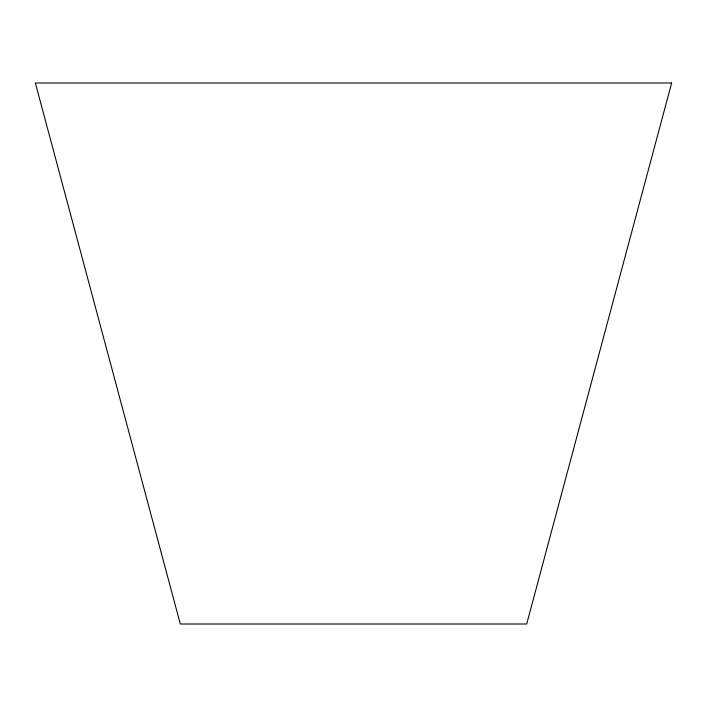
<?xml version="1.0" encoding="UTF-8"?>
<svg xmlns="http://www.w3.org/2000/svg" width="707" height="707" viewBox="0 0 707 707"><rect width="100%" height="100%" fill="white"/><g stroke="black" fill="none" stroke-linecap="round" stroke-linejoin="round"><path stroke-width="1.06" d="M671.65 82.993L526.688 624.007L180.312 624.007L35.35 82.993L671.65 82.993"/></g></svg>
